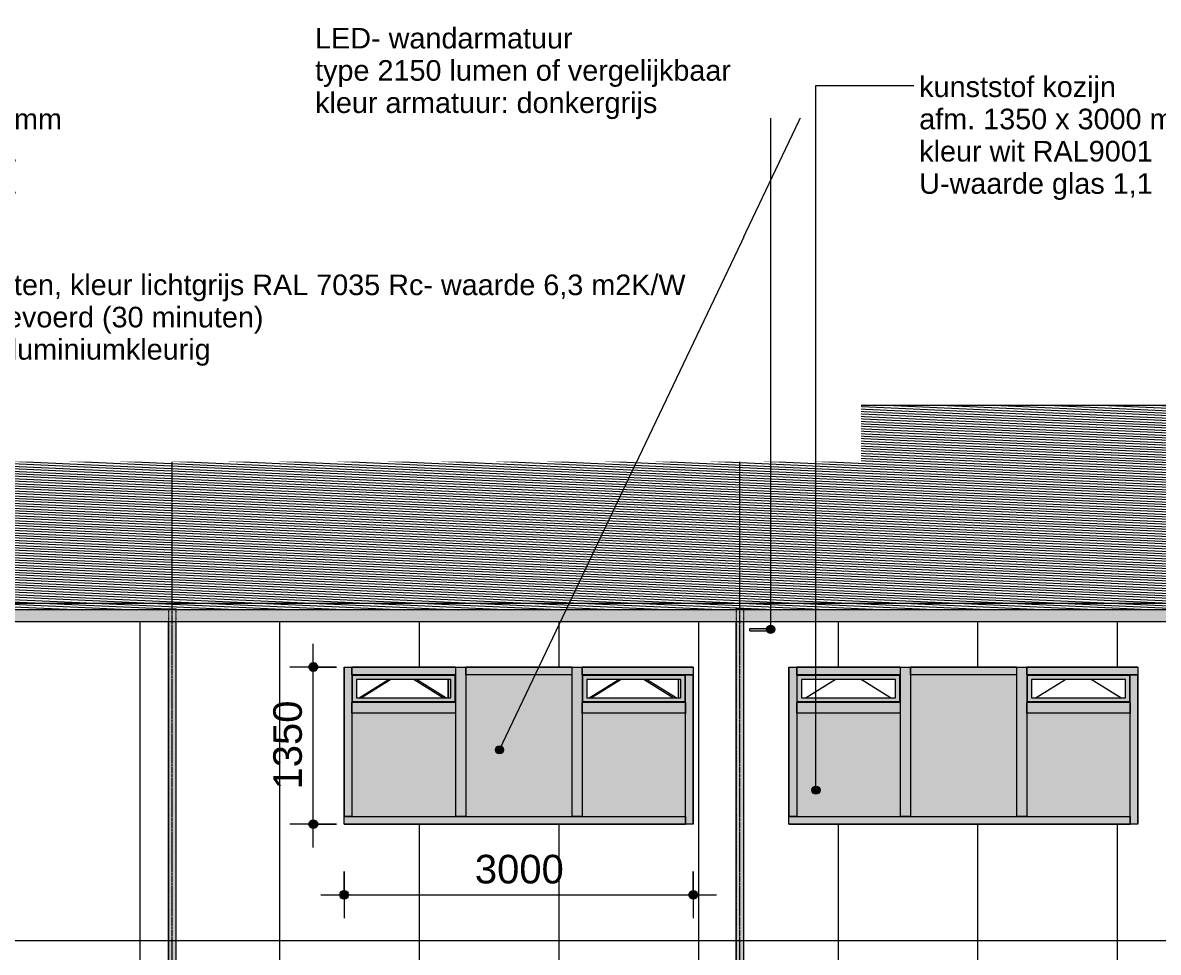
# Model space of a CAD drawing. Header units: millimetres. Extents: x 48682 to 485846, y -7071 to 11912.
# Drawn here: x 388020 to 397780, y 3900 to 11884 of the extents above; entities that cross this region are included whole.
import ezdxf

# ---------------------------------------------------------------- set-up
doc = ezdxf.new("R2010")
doc.units = ezdxf.units.MM
for name, pattern in [('Grid Line', [22.225, 12.7, -3.175, 3.175, -3.175]), ('Hidden', [4, 2, -2]), ('levels', [12, 10, -1, 0, -1])]:
    doc.linetypes.add(name, pattern=pattern)
for name, color, linetype, lineweight in [('A-ANNO-DIMS', 211, 'Continuous', 9), ('A-ANNO-DIMS-100', 211, 'Continuous', 9), ('A-DETL', 90, 'Continuous', 13), ('A-DOOR', 31, 'Continuous', 18), ('A-DOOR-GLAZ', 31, 'Continuous', 13), ('A-FLOR', 192, 'Continuous', 18), ('A-FLOR-LEVL', 51, 'Continuous', 9), ('A-FLOR-PATT', 8, 'Continuous', 18), ('A-GLAZ', 151, 'Continuous', 18), ('A-GLAZ-CWMG', 51, 'Continuous', 13), ('A-WALL-PATT', 111, 'Continuous', 13), ('E-LITE-EQPM', 33, 'Continuous', 13), ('G-ANNO-TEXT', 231, 'Continuous', 9), ('S-COLS', 52, 'Continuous', 18), ('S-COLS-HDLN', 52, 'Hidden', 9), ('S-GRID', 1, 'Continuous', 9)]:
    doc.layers.add(name, color=color, linetype=linetype, lineweight=lineweight)
doc.styles.add('Arial', font='arial.ttf', dxfattribs={"height": 177.035928})
doc.styles.add('Arial_1', font='arial.ttf', dxfattribs={"height": 245.883234})
doc.dimstyles.new('2_5mm', dxfattribs={"dimscale": 304.8, "dimtxt": 250, "dimasz": 0.918635, "dimexe": 0.656168, "dimexo": 0.0625, "dimgap": 0.082021, "dimtad": 1, "dimdec": 0, "dimzin": 0, "dimdsep": 46, "dimtxsty": 'Arial_1', "dimblk1": 'DOTSMALL', "dimblk2": 'DOTSMALL', "dimsah": 1, "dimcen": 0.09, "dimdle": 0.656168, "dimazin": 0, "dimtfac": 1, "dimtdec": 4, "dimtix": 1, "dimtmove": 0, "dimatfit": 3, "dimfxl": 0.656168, "dimfxlon": 1, "dimtvp": 1, "dimtolj": 1, "dimtzin": 0, "dimlwd": 13, "dimlwe": 13, "dimarcsym": 2})

# ---------------------------------------------------------------- blocks, each defined once
blk = doc.blocks.new('300_28_ISR_kolom_buis - ø70x3_6 2-8363247-rechtergebouw noordwestgevel_')
at = {"layer": 'S-COLS-HDLN', "linetype": 'Continuous', "lineweight": 18}
h = blk.add_hatch(color=256, dxfattribs=at)
h.paths.add_polyline_path([(-75998.3, 1000), (-75964.3, 1000), (-75964.3, 6740), (-75999.3, 6740), (-75999.3, 1000)], flags=0)
h.paths.add_polyline_path([(-75964.3, 6840), (-75964.3, 6850), (-75999.3, 6849.5), (-75998.1, 6847), (-75994.6, 6844.7), (-75981.8, 6841.3), (-75973.3, 6840.3)], flags=0)
h = blk.add_hatch(color=256, dxfattribs=at)
h.paths.add_polyline_path([(-75964.3, 1000), (-75929.3, 1000), (-75929.3, 6740), (-75964.3, 6740), (-75964.3, 1033.4)], flags=0)
h.paths.add_polyline_path([(-75964.3, 6840), (-75946.8, 6841.3), (-75934, 6844.7), (-75930.5, 6847), (-75929.3, 6850), (-75964.3, 6850)], flags=0)
at = {"layer": 'A-DETL', "lineweight": 18}
for p, q in [((-75999.3, 6850), (-75999.3, 6841.4)), ((-75999.3, 6850), (-75964.3, 6850)), ((-75964.3, 6850), (-75929.3, 6850)), ((-75929.3, 6841.4), (-75929.3, 6850)), ((-75999.3, 6740), (-75999.3, 1000)), ((-75929.3, 1000), (-75929.3, 6740))]:
    blk.add_line(p, q, dxfattribs=at)
at = {"layer": 'S-COLS', "linetype": 'Hidden', "lineweight": 9}
for p, q in [((-75995.7, 6850), (-75995.7, 1000)), ((-75932.9, 6850), (-75932.9, 1000))]:
    blk.add_line(p, q, dxfattribs=at)
blk = doc.blocks.new('32_DO_glas - 01-8509510-rechtergebouw noordwestgevel_')
at = {"layer": 'A-DOOR-GLAZ'}
blk.add_hatch(color=256, dxfattribs=at).paths.add_polyline_path([(-78372.6, 5067), (-77489.9, 5067), (-77489.9, 5955), (-78377.9, 5955), (-78377.9, 5067)], flags=0)
blk = doc.blocks.new('Rectangular Mullion - 32_rechts_67x100_vlak-8481124-rechtergebouw noordwestgevel_')
at = {"layer": 'A-GLAZ-CWMG'}
blk.add_hatch(color=256, dxfattribs=at).paths.add_polyline_path([(-79502.4, 6283), (-79467.9, 6283), (-79467.9, 6350), (-80355.9, 6350), (-80355.9, 6283), (-79577.7, 6283)], flags=0)
for p, q in [((-80355.9, 6283), (-80355.9, 6350)), ((-79467.9, 6350), (-80355.9, 6350)), ((-79467.9, 6350), (-79467.9, 6283)), ((-79467.9, 6283), (-80355.9, 6283))]:
    blk.add_line(p, q, dxfattribs=at)
blk = doc.blocks.new('Rectangular Mullion - 32_links_67x100_vlak-8481125-rechtergebouw noordwestgevel_')
at = {"layer": 'A-GLAZ-CWMG'}
blk.add_hatch(color=256, dxfattribs=at).paths.add_polyline_path([(-78422.9, 5000), (-77489.9, 5000), (-77489.9, 5067), (-78422.9, 5067)], flags=0)
for p, q in [((-78422.9, 5067), (-77489.9, 5067)), ((-78422.9, 5000), (-77489.9, 5000)), ((-77489.9, 5067), (-77489.9, 5000))]:
    blk.add_line(p, q, dxfattribs=at)
blk = doc.blocks.new('Rectangular Mullion - 32_rechts_67x100_vlak-8509514-rechtergebouw noordwestgevel_')
at = {"layer": 'A-GLAZ-CWMG'}
blk.add_hatch(color=256, dxfattribs=at).paths.add_polyline_path([(-80422.9, 5067), (-80355.9, 5067), (-80355.9, 6000), (-80422.9, 6000), (-80422.9, 5489.7)], flags=0)
for p, q in [((-80422.9, 6000), (-80422.9, 5067)), ((-80355.9, 6000), (-80355.9, 5067)), ((-80355.9, 5067), (-80422.9, 5067))]:
    blk.add_line(p, q, dxfattribs=at)
blk = doc.blocks.new('Rectangular Mullion - 32_links_67x100_vlak-8481179-rechtergebouw noordwestgevel_')
at = {"layer": 'A-GLAZ-CWMG'}
blk.add_hatch(color=256, dxfattribs=at).paths.add_polyline_path([(-77489.9, 6000), (-77422.9, 6000), (-77422.9, 6283), (-77489.9, 6283), (-77489.9, 6045)], flags=0)
for p, q in [((-77489.9, 6283), (-77422.9, 6283)), ((-77489.9, 6000), (-77489.9, 6283)), ((-77422.9, 6000), (-77422.9, 6283))]:
    blk.add_line(p, q, dxfattribs=at)
blk = doc.blocks.new('32_DO_glas - 01-8466179-rechtergebouw noordwestgevel_')
at = {"layer": 'A-DOOR-GLAZ'}
blk.add_hatch(color=256, dxfattribs=at).paths.add_polyline_path([(-79377.9, 5067), (-78467.9, 5067), (-78467.9, 6283), (-79377.9, 6283), (-79377.9, 5489.7)], flags=0)
blk = doc.blocks.new('Rectangular Mullion - 32_rechts_67x100_vlak-8481126-rechtergebouw noordwestgevel_')
at = {"layer": 'A-GLAZ-CWMG'}
blk.add_hatch(color=256, dxfattribs=at).paths.add_polyline_path([(-77468.9, 6283), (-77422.9, 6283), (-77422.9, 6350), (-78377.9, 6350), (-78377.9, 6283), (-77544.2, 6283)], flags=0)
for p, q in [((-78377.9, 6283), (-78377.9, 6350)), ((-77422.9, 6350), (-78377.9, 6350)), ((-77422.9, 6350), (-77422.9, 6283)), ((-77422.9, 6283), (-78377.9, 6283))]:
    blk.add_line(p, q, dxfattribs=at)
blk = doc.blocks.new('Rectangular Mullion - 32_links_67x100_vlak-8480892-rechtergebouw noordwestgevel_')
at = {"layer": 'A-GLAZ-CWMG'}
blk.add_hatch(color=256, dxfattribs=at).paths.add_polyline_path([(-79422.9, 5000), (-78422.9, 5000), (-78422.9, 5067), (-79422.9, 5067)], flags=0)
for p, q in [((-79422.9, 5067), (-78422.9, 5067)), ((-79422.9, 5000), (-78422.9, 5000))]:
    blk.add_line(p, q, dxfattribs=at)
blk = doc.blocks.new('Rectangular Mullion - 32_tussen_90x100-8249768-rechtergebouw noordwestgevel_')
at = {"layer": 'A-GLAZ-CWMG'}
blk.add_hatch(color=256, dxfattribs=at).paths.add_polyline_path([(-78377.9, 5067), (-78377.9, 6000), (-78467.9, 6000), (-78467.9, 5067)], flags=0)
for p, q in [((-78467.9, 6000), (-78467.9, 5067)), ((-78377.9, 6000), (-78377.9, 5067)), ((-78377.9, 5067), (-78467.9, 5067))]:
    blk.add_line(p, q, dxfattribs=at)
blk = doc.blocks.new('Rectangular Mullion - 32_rechts_67x100_vlak-8481127-rechtergebouw noordwestgevel_')
at = {"layer": 'A-GLAZ-CWMG'}
blk.add_hatch(color=256, dxfattribs=at).paths.add_polyline_path([(-79377.9, 6283), (-78467.9, 6283), (-78467.9, 6350), (-79377.9, 6350)], flags=0)
for p, q in [((-79377.9, 6283), (-79377.9, 6350)), ((-78467.9, 6350), (-79377.9, 6350)), ((-78467.9, 6350), (-78467.9, 6283)), ((-78467.9, 6283), (-79377.9, 6283))]:
    blk.add_line(p, q, dxfattribs=at)
blk = doc.blocks.new('Rectangular Mullion - 32_links_67x100_vlak-8480894-rechtergebouw noordwestgevel_')
at = {"layer": 'A-GLAZ-CWMG'}
blk.add_hatch(color=256, dxfattribs=at).paths.add_polyline_path([(-79577.7, 5000), (-79422.9, 5000), (-79422.9, 5067), (-80422.9, 5067), (-80422.9, 5000), (-80355.9, 5000)], flags=0)
for p, q in [((-80422.9, 5000), (-80422.9, 5067)), ((-80422.9, 5067), (-79422.9, 5067)), ((-80422.9, 5000), (-79422.9, 5000))]:
    blk.add_line(p, q, dxfattribs=at)
blk = doc.blocks.new('31_WI_RT62_BI_raam - BI_val-8481284-rechtergebouw noordwestgevel_')
at = {"layer": 'A-GLAZ'}
h = blk.add_hatch(color=256, dxfattribs=at)
h.paths.add_polyline_path([(-78071.4, 6045), (-77489.9, 6045), (-77489.9, 6283), (-78377.9, 6283), (-78377.9, 6045), (-78222, 6045)], flags=0)
h.paths.add_polyline_path([(-78071.4, 6050), (-78372.9, 6050), (-78372.6, 6278), (-77494.9, 6278), (-77494.9, 6050), (-77770.1, 6050)], flags=0)
h = blk.add_hatch(color=256, dxfattribs=at)
h.paths.add_polyline_path([(-78071.4, 6050), (-77494.9, 6050), (-77494.9, 6278), (-78372.9, 6278), (-78372.6, 6050), (-78222, 6050)], flags=0)
h.paths.add_polyline_path([(-78337.9, 6085), (-78337.9, 6243), (-77529.9, 6243), (-77529.9, 6085), (-78222, 6085)], flags=0)
for p, q in [((-78372.9, 6050), (-78372.9, 6278)), ((-77494.9, 6278), (-78372.9, 6278)), ((-77494.9, 6278), (-77494.9, 6050)), ((-78337.9, 6243), (-78337.9, 6085)), ((-77529.9, 6243), (-78337.9, 6243)), ((-77529.9, 6085), (-77529.9, 6243)), ((-78337.9, 6085), (-77529.9, 6085)), ((-77494.9, 6050), (-78372.9, 6050))]:
    blk.add_line(p, q, dxfattribs=at)
at = {"layer": 'A-GLAZ', "lineweight": 13}
for p, q in [((-78043, 6243), (-78296.7, 6085)), ((-77571, 6085), (-77824.7, 6243))]:
    blk.add_line(p, q, dxfattribs=at)
at = {"layer": 'A-GLAZ', "linetype": 'Hidden', "lineweight": 13}
for p, q in [((-78043, 6243), (-78296.7, 6085)), ((-77571, 6085), (-77824.7, 6243))]:
    blk.add_line(p, q, dxfattribs=at)
blk = doc.blocks.new('Rectangular Mullion - 32_rechts_67x100_vlak-8481204-rechtergebouw noordwestgevel_')
at = {"layer": 'A-GLAZ-CWMG'}
blk.add_hatch(color=256, dxfattribs=at).paths.add_polyline_path([(-80355.9, 6000), (-80355.9, 6350), (-80422.9, 6350), (-80422.9, 6000), (-80406.1, 6000)], flags=0)
for p, q in [((-80422.9, 6350), (-80355.9, 6350)), ((-80422.9, 6350), (-80422.9, 6000)), ((-80355.9, 6350), (-80355.9, 6000))]:
    blk.add_line(p, q, dxfattribs=at)
blk = doc.blocks.new('Rectangular Mullion - 32_links_67x100_vlak-8509530-rechtergebouw noordwestgevel_')
at = {"layer": 'A-GLAZ-CWMG'}
blk.add_hatch(color=256, dxfattribs=at).paths.add_polyline_path([(-77489.9, 5000), (-77422.9, 5000), (-77422.9, 6000), (-77489.9, 6000), (-77489.9, 5077.2)], flags=0)
for p, q in [((-77489.9, 5000), (-77489.9, 6000)), ((-77422.9, 5000), (-77422.9, 6000)), ((-77422.9, 5000), (-77489.9, 5000))]:
    blk.add_line(p, q, dxfattribs=at)
blk = doc.blocks.new('Rectangular Mullion - 32_tussen_90x100-8481085-rechtergebouw noordwestgevel_')
at = {"layer": 'A-GLAZ-CWMG'}
blk.add_hatch(color=256, dxfattribs=at).paths.add_polyline_path([(-77544.2, 5955), (-77489.9, 5955), (-77489.9, 6045), (-78377.9, 6045), (-78377.9, 5955), (-77619.5, 5955)], flags=0)
for p, q in [((-78377.9, 5955), (-78377.9, 6045)), ((-77489.9, 6045), (-78377.9, 6045)), ((-77489.9, 5955), (-78377.9, 5955)), ((-77489.9, 6045), (-77489.9, 5955))]:
    blk.add_line(p, q, dxfattribs=at)
blk = doc.blocks.new('Rectangular Mullion - 32_tussen_90x100-8481164-rechtergebouw noordwestgevel_')
at = {"layer": 'A-GLAZ-CWMG'}
blk.add_hatch(color=256, dxfattribs=at).paths.add_polyline_path([(-78467.9, 6000), (-78377.9, 6000), (-78377.9, 6350), (-78467.9, 6350), (-78467.9, 6045)], flags=0)
for p, q in [((-78467.9, 6350), (-78377.9, 6350)), ((-78467.9, 6350), (-78467.9, 6000)), ((-78377.9, 6350), (-78377.9, 6000))]:
    blk.add_line(p, q, dxfattribs=at)
blk = doc.blocks.new('Rectangular Mullion - 32_rechts_67x100_vlak-8509465-rechtergebouw noordwestgevel_')
at = {"layer": 'A-GLAZ-CWMG'}
blk.add_hatch(color=256, dxfattribs=at).paths.add_polyline_path([(-63837, 6283), (-63770.5, 6283), (-63770.5, 6350), (-64658.8, 6350), (-64658.8, 6283), (-63912.4, 6283)], flags=0)
for p, q in [((-64658.8, 6283), (-64658.8, 6350)), ((-63770.5, 6350), (-64658.8, 6350)), ((-63770.5, 6350), (-63770.5, 6283)), ((-63770.5, 6283), (-64658.8, 6283))]:
    blk.add_line(p, q, dxfattribs=at)
blk = doc.blocks.new('32_DO_glas - 01-8509523-rechtergebouw noordwestgevel_')
at = {"layer": 'A-DOOR-GLAZ'}
blk.add_hatch(color=256, dxfattribs=at).paths.add_polyline_path([(-63912.4, 5067), (-63770.5, 5067), (-63770.5, 5955), (-64658.8, 5955), (-64658.8, 5067)], flags=0)
blk = doc.blocks.new('Rectangular Mullion - 32_links_67x100_vlak-8509466-rechtergebouw noordwestgevel_')
at = {"layer": 'A-GLAZ-CWMG'}
blk.add_hatch(color=256, dxfattribs=at).paths.add_polyline_path([(-63912.4, 5000), (-63725.5, 5000), (-63725.5, 5067), (-64725.8, 5067), (-64725.8, 5000), (-64658.8, 5000)], flags=0)
for p, q in [((-64725.8, 5000), (-64725.8, 5067)), ((-64725.8, 5067), (-63725.5, 5067)), ((-64725.8, 5000), (-63725.5, 5000))]:
    blk.add_line(p, q, dxfattribs=at)
blk = doc.blocks.new('31_WI_RT62_BI_raam - BI_val-V34-rechtergebouw noordwestgevel_')
at = {"layer": 'A-GLAZ'}
h = blk.add_hatch(color=256, dxfattribs=at)
h.paths.add_polyline_path([(-83679.7, 6045), (-83289.5, 6045), (-83289.5, 6283), (-84177.8, 6283), (-84177.8, 6045), (-83719.9, 6045)], flags=0)
h.paths.add_polyline_path([(-83294.5, 6050), (-84172.8, 6050), (-84171.8, 6278), (-83294.5, 6278), (-83294.5, 6051.5)], flags=0)
h = blk.add_hatch(color=256, dxfattribs=at)
h.paths.add_polyline_path([(-83795.3, 6050), (-83294.5, 6050), (-83294.5, 6278), (-84172.8, 6278), (-84171.8, 6050), (-83870.6, 6050)], flags=0)
h.paths.add_polyline_path([(-84096.5, 6085), (-84137.8, 6085), (-84137.8, 6243), (-83329.5, 6243), (-83329.5, 6085), (-83945.9, 6085)], flags=0)
for p, q in [((-84172.8, 6050), (-84172.8, 6278)), ((-83294.5, 6278), (-84172.8, 6278)), ((-83294.5, 6278), (-83294.5, 6050)), ((-84137.8, 6243), (-84137.8, 6085)), ((-83329.5, 6243), (-84137.8, 6243)), ((-83329.5, 6085), (-83329.5, 6243)), ((-84137.8, 6085), (-83329.5, 6085)), ((-83294.5, 6050), (-84172.8, 6050))]:
    blk.add_line(p, q, dxfattribs=at)
at = {"layer": 'A-GLAZ', "lineweight": 13}
for p, q in [((-83842.9, 6243), (-84096.5, 6085.1)), ((-83370.7, 6085), (-83624.5, 6243))]:
    blk.add_line(p, q, dxfattribs=at)
at = {"layer": 'A-GLAZ', "linetype": 'Hidden', "lineweight": 13}
for p, q in [((-83842.9, 6243), (-84096.5, 6085.1)), ((-83370.7, 6085), (-83624.5, 6243))]:
    blk.add_line(p, q, dxfattribs=at)
blk = doc.blocks.new('Rectangular Mullion - 32_tussen_90x100-8509467-rechtergebouw noordwestgevel_')
at = {"layer": 'A-GLAZ-CWMG'}
blk.add_hatch(color=256, dxfattribs=at).paths.add_polyline_path([(-63837, 5955), (-63770.5, 5955), (-63770.5, 6045), (-64658.8, 6045), (-64658.8, 5955), (-63912.4, 5955)], flags=0)
for p, q in [((-64658.8, 5955), (-64658.8, 6045)), ((-63770.5, 6045), (-64658.8, 6045)), ((-63770.5, 5955), (-64658.8, 5955)), ((-63770.5, 6045), (-63770.5, 5955))]:
    blk.add_line(p, q, dxfattribs=at)
blk = doc.blocks.new('200_VAE_63_spotlamp - rond-8711555-rechtergebouw noordwestgevel_')
at = {"layer": 'E-LITE-EQPM'}
blk.add_hatch(color=256, dxfattribs=at).paths.add_polyline_path([(-61080.5, 6660.4), (-61080.5, 6680.4), (-61240.5, 6680.4), (-61240.5, 6660.4), (-61201.1, 6660.4)], flags=0)
for p, q in [((-61240.5, 6680.4), (-61080.5, 6680.4)), ((-61240.5, 6660.4), (-61240.5, 6680.4)), ((-61240.5, 6660.4), (-61080.5, 6660.4)), ((-61080.5, 6660.4), (-61080.5, 6680.4))]:
    blk.add_line(p, q, dxfattribs=at)
blk = doc.blocks.new('31_WI_RT62_BI_raam - BI_val-V37-rechtergebouw noordwestgevel_')
at = {"layer": 'A-GLAZ'}
for points in [[(-83348.3, 6085), (-83348.3, 6243), (-83350.3, 6243), (-83350.3, 6085)], [(-83343.4, 6085), (-83329.5, 6085), (-83329.5, 6243), (-83348.3, 6243), (-83348.1, 6085), (-83346.7, 6085)]]:
    blk.add_hatch(color=256, dxfattribs=at).paths.add_polyline_path(points, flags=0)
at = {"layer": 'A-GLAZ', "lineweight": 13}
for p, q in [((-84117.1, 6085), (-83863.5, 6243)), ((-83644.6, 6242.7), (-83391.5, 6085))]:
    blk.add_line(p, q, dxfattribs=at)
at = {"layer": 'A-GLAZ', "linetype": 'Hidden', "lineweight": 13}
for p, q in [((-84117.1, 6085), (-83863.5, 6243)), ((-83644.6, 6242.7), (-83391.5, 6085))]:
    blk.add_line(p, q, dxfattribs=at)
at = {"layer": 'A-GLAZ'}
for p, q in [((-83350.3, 6085), (-83350.3, 6243)), ((-83348.3, 6085), (-83348.3, 6243))]:
    blk.add_line(p, q, dxfattribs=at)
blk = doc.blocks.new('31_WI_RT62_BI_raam - BI_val-V38-rechtergebouw noordwestgevel_')
at = {"layer": 'A-GLAZ'}
for points in [[(-81370.3, 6085), (-81370.3, 6243), (-81372.3, 6243), (-81372.3, 6085)], [(-81362.8, 6085), (-81351.5, 6085), (-81351.5, 6243), (-81370.3, 6243), (-81370.1, 6085), (-81368.7, 6085)]]:
    blk.add_hatch(color=256, dxfattribs=at).paths.add_polyline_path(points, flags=0)
at = {"layer": 'A-GLAZ', "lineweight": 13}
for p, q in [((-82138.3, 6085.5), (-81885.5, 6243)), ((-81667.1, 6243), (-81413.5, 6085))]:
    blk.add_line(p, q, dxfattribs=at)
at = {"layer": 'A-GLAZ', "linetype": 'Hidden', "lineweight": 13}
for p, q in [((-82138.3, 6085.5), (-81885.5, 6243)), ((-81667.1, 6243), (-81413.5, 6085))]:
    blk.add_line(p, q, dxfattribs=at)
at = {"layer": 'A-GLAZ'}
for p, q in [((-81372.3, 6085), (-81372.3, 6243)), ((-81370.3, 6085), (-81370.3, 6243))]:
    blk.add_line(p, q, dxfattribs=at)
blk = doc.blocks.new('DIMBLOCK52-rechtergebouw noordwestgevel_')
at = {"layer": 'A-ANNO-DIMS-100', "lineweight": 25}
h = blk.add_hatch(color=256, dxfattribs=at)
edge = h.paths.add_edge_path(flags=0)
edge.add_arc((390783.1, 4393.1), 35, 0, 360)
h = blk.add_hatch(color=256, dxfattribs=at)
edge = h.paths.add_edge_path(flags=0)
edge.add_arc((393783.4, 4393.1), 35, 0, 360)
at = {"layer": 'A-ANNO-DIMS-100', "lineweight": 13}
for p, q in [((390783.1, 4593.1), (390783.1, 4193.1)), ((390783.1, 4393.1), (390783.1, 4593.1)), ((393783.4, 4593.1), (393783.4, 4193.1)), ((393783.4, 4393.1), (393783.4, 4593.1)), ((390583.1, 4393.1), (393983.4, 4393.1))]:
    blk.add_line(p, q, dxfattribs=at)
at = {"layer": 'A-ANNO-DIMS-100', "lineweight": 25}
for centre in [(390783.1, 4393.1), (393783.4, 4393.1)]:
    blk.add_circle(centre, 35, dxfattribs=at)
at = {"layer": 'A-ANNO-DIMS-100', "color": 0, "lineweight": 13, "insert": (391906.4, 4737.1), "char_height": 245.88, "width": 904.615, "attachment_point": 1, "line_spacing_factor": 0.938532, "style": 'Arial_1'}
blk.add_mtext('3000', dxfattribs=at)
blk = doc.blocks.new('_DotSmall')
at = {"color": 0, "linetype": 'ByBlock', "const_width": 0.5}
blk.add_lwpolyline([(-0.0625, 0, 1), (0.0625, 0, 1)], format="xyb", close=True, dxfattribs=at)
blk = doc.blocks.new('DIMBLOCK53-rechtergebouw noordwestgevel_')
at = {"layer": 'A-ANNO-DIMS-100', "lineweight": 25}
h = blk.add_hatch(color=256, dxfattribs=at)
edge = h.paths.add_edge_path(flags=0)
edge.add_arc((390517.3, 6350), 35, 0, 360)
h = blk.add_hatch(color=256, dxfattribs=at)
edge = h.paths.add_edge_path(flags=0)
edge.add_arc((390517.3, 5000), 35, 0, 360)
at = {"layer": 'A-ANNO-DIMS-100', "lineweight": 13}
for p, q in [((390517.3, 4800), (390517.3, 6550)), ((390717.3, 6350), (390317.3, 6350)), ((390517.3, 6350), (390717.3, 6350)), ((390717.3, 5000), (390317.3, 5000)), ((390517.3, 5000), (390717.3, 5000))]:
    blk.add_line(p, q, dxfattribs=at)
at = {"layer": 'A-ANNO-DIMS-100', "lineweight": 25}
for centre in [(390517.3, 6350), (390517.3, 5000)]:
    blk.add_circle(centre, 35, dxfattribs=at)
at = {"layer": 'A-ANNO-DIMS-100', "color": 0, "lineweight": 13, "insert": (390173.4, 5298.1), "char_height": 245.88, "width": 904.615, "attachment_point": 1, "rotation": 90, "line_spacing_factor": 0.938532, "style": 'Arial_1'}
blk.add_mtext('1350', dxfattribs=at)

msp = doc.modelspace()

# ---------------------------------------------------------------- hatches: boundary and pattern name
at = {"layer": 'A-FLOR'}
msp.add_hatch(color=256, dxfattribs=at).paths.add_polyline_path([(423768.3, 6740), (423882.5, 6740), (423882.5, 6840), (359475.5, 6840), (359475.5, 6740), (403941.9, 6740), (403941.9, 6800), (403944.9, 6800), (403944.9, 6740), (408819.3, 6740), (408819.3, 6800), (408827.1, 6800), (408827.1, 6740), (423667.5, 6740)], flags=0)
at = {"layer": 'A-FLOR-PATT', "lineweight": 9}
h = msp.add_hatch(dxfattribs=at)
h.set_pattern_fill('FP_17', color=256, style=0, pattern_type=2)
h.set_pattern_definition([(177.368, (-49848.81, 12343.432), (-13.8778386, -20.5614077), [])])
h.paths.add_polyline_path([(389304.1, 6840), (389286.6, 6841.3), (389273.8, 6844.7), (389270.3, 6847), (389269.1, 6850), (389339.1, 6849.5), (389337.9, 6847), (389334.4, 6844.7), (389321.6, 6841.3), (389313.2, 6840.3)], flags=0)
h.paths.add_polyline_path([(394183.9, 6840), (394166.4, 6841.3), (394153.6, 6844.7), (394150.1, 6847), (394148.9, 6850), (394218.9, 6849.5), (394217.7, 6847), (394214.2, 6844.7), (394201.4, 6841.3), (394192.9, 6840.3)], flags=0)
h.paths.add_polyline_path([(399063.7, 6840), (399046.2, 6841.3), (399033.3, 6844.7), (399029.8, 6847), (399028.7, 6850), (399098.7, 6849.5), (399097.5, 6847), (399094, 6844.7), (399081.2, 6841.3), (399065.4, 6840.1)], flags=0)
h.paths.add_polyline_path([(413703, 6840), (413685.5, 6841.3), (413672.7, 6844.7), (413669.2, 6847), (413668, 6850), (413738, 6849.5), (413736.8, 6847), (413733.3, 6844.7), (413720.5, 6841.3), (413712, 6840.3)], flags=0)
h.paths.add_polyline_path([(418582.7, 6840), (418565.2, 6841.3), (418552.4, 6844.7), (418548.9, 6847), (418547.7, 6850), (418617.7, 6849.5), (418616.5, 6847), (418613, 6844.7), (418600.2, 6841.3), (418591.8, 6840.3)], flags=0)
h.paths.add_polyline_path([(423462.5, 6840), (423445, 6841.3), (423432.2, 6844.7), (423428.7, 6847), (423427.5, 6850), (423497.5, 6849.5), (423496.3, 6847), (423492.8, 6844.7), (423480, 6841.3), (423467.1, 6840.2)], flags=0)
h.paths.add_polyline_path([(360025.5, 6840), (360008, 6841.3), (359995.2, 6844.7), (359991.7, 6847), (359990.5, 6850), (360060.5, 6849.5), (360059.3, 6847), (360052.7, 6843.6), (360043, 6841.3), (360034.6, 6840.3)], flags=0)
h.paths.add_polyline_path([(364905.3, 6840), (364887.8, 6841.3), (364875, 6844.7), (364871.5, 6847), (364870.3, 6850), (364940.3, 6849.5), (364939.1, 6847), (364935.6, 6844.7), (364922.8, 6841.3), (364914.3, 6840.3)], flags=0)
h.paths.add_polyline_path([(369785, 6840), (369767.5, 6841.3), (369754.7, 6844.7), (369751.2, 6847), (369750, 6850), (369820, 6849.5), (369818.8, 6847), (369815.4, 6844.7), (369802.5, 6841.3), (369794.1, 6840.3)], flags=0)
h.paths.add_polyline_path([(374664.8, 6840), (374647.3, 6841.3), (374634.5, 6844.7), (374631, 6847), (374629.8, 6850), (374699.8, 6849.5), (374698.6, 6847), (374695.1, 6844.7), (374682.3, 6841.3), (374673.9, 6840.3)], flags=0)
h.paths.add_polyline_path([(379544.6, 6840), (379527.1, 6841.3), (379514.3, 6844.7), (379510.8, 6847), (379509.6, 6850), (379579.6, 6849.5), (379578.4, 6847), (379574.9, 6844.7), (379562.1, 6841.3), (379553.6, 6840.3)], flags=0)
h.paths.add_polyline_path([(384424.3, 6840), (384406.8, 6841.3), (384394, 6844.7), (384390.5, 6847), (384389.3, 6850), (384459.3, 6849.5), (384458.2, 6847), (384454.4, 6844.7), (384441.8, 6841.3), (384433.4, 6840.3)], flags=0)
h.paths.add_polyline_path([(389268.1, 6840), (423882.5, 6840), (423882.5, 8600), (359475.5, 8600), (359475.5, 6840), (389123.9, 6840)], flags=0)
at = {"layer": 'A-WALL-PATT', "lineweight": 9}
h = msp.add_hatch(dxfattribs=at)
h.set_pattern_fill('FP_16', color=256, style=0, pattern_type=2)
h.set_pattern_definition([(90, (-51370.5, 0), (-1200, 7e-14), [])])
h.paths.add_polyline_path([(400298, 0), (400522.5, 0), (400522.5, 3600), (403522.5, 3600), (403522.5, 800), (403908.4, 800), (403908.4, 6740), (399098.7, 6740), (399098.7, 800), (399314.3, 800), (399314.3, 3030), (400298, 3030), (400298, 142.1)], flags=0)
h.paths.add_polyline_path([(420002.6, 0), (420041.3, 0), (420041.3, 3600), (423041.3, 3600), (423041.3, 800), (423427.5, 800), (423427.5, 6740), (418617.7, 6740), (418617.7, 800), (418821.3, 800), (418821.3, 3030), (419805, 3030), (419805, 0), (419852, 0)], flags=0)
h.paths.add_polyline_path([(368326.5, 0), (368568, 0), (368568, 3030), (369552, 3030), (369552, 800), (369750, 800), (369750, 6740), (364940.3, 6740), (364940.3, 800), (365326.5, 800), (365326.5, 3600), (368326.5, 3600), (368326.5, 30)], flags=0)
h.paths.add_polyline_path([(390762.7, 0), (390762.7, 3600), (393762.7, 3600), (393762.7, 800), (394148.9, 800), (394148.9, 6740), (389339.1, 6740), (389339.1, 800), (389548.5, 800), (389548.5, 3030), (390532.2, 3030), (390532.2, 0), (390747.7, 0)], flags=0)
h.paths.add_polyline_path([(417370.7, 0), (417370.7, 3030), (418354.7, 3030), (418354.7, 800), (418547.7, 800), (418547.7, 6740), (413738, 6740), (413738, 800), (414124.2, 800), (414124.2, 3600), (417124.2, 3600), (417124.2, 0), (417140.7, 0)], flags=0)
h.paths.add_polyline_path([(410281.7, 0), (410281.7, 3600), (413281.7, 3600), (413281.7, 800), (413668, 800), (413668, 6740), (408858.2, 6740), (408858.2, 800), (409073.8, 800), (409073.8, 3030), (410057.5, 3030), (410057.5, 0), (410266.7, 0)], flags=0)
h.paths.add_polyline_path([(397606.7, 0), (397846.7, 0), (397846.7, 3030), (398830.7, 3030), (398830.7, 800), (399028.7, 800), (399028.7, 6740), (394218.9, 6740), (394218.9, 800), (394605.1, 800), (394605.1, 3600), (397605.1, 3600), (397605.1, 800), (397606.7, 800), (397606.7, 30)], flags=0)
h.paths.add_polyline_path([(388087.1, 0), (388087.1, 3030), (389071.1, 3030), (389071.1, 800), (389269.1, 800), (389269.1, 6740), (384459.3, 6740), (384459.3, 800), (384845.6, 800), (384845.6, 3600), (387845.6, 3600), (387845.6, 0), (387918.9, 0)], flags=0)
h.paths.add_polyline_path([(371242, 0), (371242, 3600), (374242, 3600), (374242, 800), (374629.8, 800), (374629.8, 6740), (369820, 6740), (369820, 800), (370035.7, 800), (370035.7, 3030), (371019.3, 3030), (371019.3, 0), (371227, 0)], flags=0)
h.paths.add_polyline_path([(363461.7, 0), (363688.3, 0), (363688.3, 3030), (364672.3, 3030), (364672.3, 800), (364870.3, 800), (364870.3, 6740), (360060.5, 6740), (360060.5, 800), (360446.7, 800), (360446.7, 3600), (363446.7, 3600), (363446.7, 0)], flags=0)
h.paths.add_polyline_path([(381003.1, 0), (381003.1, 3600), (384003.1, 3600), (384003.1, 800), (384389.3, 800), (384389.3, 6740), (379579.6, 6740), (379579.6, 800), (379795.2, 800), (379795.2, 3030), (380778.9, 3030), (380778.9, 0), (380990, 0)], flags=0)
h.paths.add_polyline_path([(407379.6, 0), (407606.2, 0), (407606.2, 3030), (408590.2, 3030), (408590.2, 800), (408788.2, 800), (408788.2, 6740), (403978.4, 6740), (403978.4, 800), (404364.6, 800), (404364.6, 3600), (407364.6, 3600), (407364.6, 0)], flags=0)
h.paths.add_polyline_path([(378327.6, 0), (378327.6, 3030), (379311.6, 3030), (379311.6, 800), (379509.6, 800), (379509.6, 6740), (374699.8, 6740), (374699.8, 800), (375087.6, 800), (375087.6, 3600), (378087.6, 3600), (378087.6, 0), (378278.7, 0)], flags=0)
h.paths.add_polyline_path([(359990.5, 800), (359990.5, 6740), (359850.5, 6740), (359850.5, 800), (359977.4, 800)], flags=0)
h.paths.add_polyline_path([(423497.5, 800), (423667.5, 800), (423667.5, 6740), (423497.5, 6740), (423497.5, 884.8)], flags=0)
h.paths.add_polyline_path([(397605.1, 5000), (394605.1, 5000), (394605.1, 6350), (397605.1, 6350), (397605.1, 5489.7)], flags=0)
h.paths.add_polyline_path([(387015.1, 5000), (384845.6, 5000), (384845.6, 6350), (387845.6, 6350), (387845.6, 5000)], flags=0)
h.paths.add_polyline_path([(368326.5, 5000), (365326.5, 5000), (365326.5, 6350), (368326.5, 6350), (368326.5, 5489.7)], flags=0)
h.paths.add_polyline_path([(391835.2, 5000), (390783.1, 5000), (390783.1, 6350), (393783.4, 6350), (393783.4, 5000), (393040.2, 5000)], flags=0)
h.paths.add_polyline_path([(405090.5, 5000), (404364.6, 5000), (404364.6, 6350), (407364.6, 6350), (407364.6, 5000), (406295.5, 5000)], flags=0)
h.paths.add_polyline_path([(400542.7, 5000), (400542.7, 6350), (403543, 6350), (403543, 5000), (401475.4, 5000)], flags=0)
h.paths.add_polyline_path([(415935.7, 5000), (414124.2, 5000), (414124.2, 6350), (417124.2, 6350), (417124.2, 5000)], flags=0)
h.paths.add_polyline_path([(420755.8, 5000), (420061.7, 5000), (420061.7, 6350), (423062, 6350), (423062, 5000), (421960.8, 5000)], flags=0)
h.paths.add_polyline_path([(413302.5, 5000), (410302.2, 5000), (410302.2, 6350), (413302.5, 6350), (413302.5, 5489.7)], flags=0)
h.paths.add_polyline_path([(376169.9, 5000), (375086, 5000), (375086, 6350), (378086, 6350), (378086, 5000), (377374.9, 5000)], flags=0)
h.paths.add_polyline_path([(384023.9, 5000), (381023.6, 5000), (381023.6, 6350), (384023.9, 6350), (384023.9, 5489.7)], flags=0)
h.paths.add_polyline_path([(361709.6, 5000), (360446.7, 5000), (360446.7, 6350), (363446.7, 6350), (363446.7, 5000), (362914.6, 5000)], flags=0)
h.paths.add_polyline_path([(371349.8, 5000), (371264, 5000), (371264, 6350), (374264.3, 6350), (374264.3, 5000), (372554.8, 5000)], flags=0)
h.paths.add_polyline_path([(413947.5, 6660.4), (413787.5, 6660.4), (413787.5, 6680.4), (413947.5, 6680.4), (413947.5, 6678.1)], flags=0)
h.paths.add_polyline_path([(404188, 6660.4), (404028, 6660.4), (404028, 6680.4), (404188, 6680.4), (404188, 6678.1)], flags=0)
h.paths.add_polyline_path([(394283.4, 6660.4), (394268.4, 6660.4), (394268.4, 6680.4), (394428.4, 6680.4), (394428.4, 6660.4), (394413.4, 6660.4)], flags=0)
h.paths.add_polyline_path([(384523.9, 6660.4), (384508.9, 6660.4), (384508.9, 6680.4), (384668.9, 6680.4), (384668.9, 6660.4), (384605.1, 6660.4)], flags=0)
h.paths.add_polyline_path([(374909.3, 6660.4), (374749.3, 6660.4), (374749.3, 6680.4), (374909.3, 6680.4), (374909.3, 6678.1)], flags=0)
h.paths.add_polyline_path([(365023.4, 6660.4), (364989.8, 6660.4), (364989.8, 6680.4), (365149.8, 6680.1), (365149.8, 6660.4), (365134.8, 6660.4)], flags=0)
at = {"layer": 'G-ANNO-TEXT'}
h = msp.add_hatch(color=250, dxfattribs=at)
edge = h.paths.add_edge_path(flags=0)
edge.add_arc((394448.7, 6673.7), 35, 0, 360)
h = msp.add_hatch(color=250, dxfattribs=at)
edge = h.paths.add_edge_path(flags=0)
edge.add_arc((392117.6, 5638.9), 35, 0, 360)
h = msp.add_hatch(color=250, dxfattribs=at)
edge = h.paths.add_edge_path(flags=0)
edge.add_arc((394838, 5292.1), 35, 0, 360)

# ---------------------------------------------------------------- linework, layer by layer
at = {"layer": 'A-DETL', "lineweight": 18}
for p, q in [((359475.5, 8600), (423882.5, 8600)), ((359475.5, 6740), (403941.9, 6740)), ((390783.1, 5000), (390783.1, 6350)), ((390783.1, 6350), (393783.4, 6350)), ((393783.4, 6350), (393783.4, 5000)), ((394605.1, 5000), (394605.1, 6350)), ((394605.1, 6350), (397605.1, 6350)), ((397605.1, 6350), (397605.1, 5000)), ((393783.4, 5000), (390783.1, 5000)), ((397605.1, 5000), (394605.1, 5000))]:
    msp.add_line(p, q, dxfattribs=at)
at = {"layer": 'A-FLOR'}
msp.add_line((423882.5, 6840), (359475.5, 6840), dxfattribs=at)
at = {"layer": 'A-FLOR-LEVL', "linetype": 'levels'}
for p, q in [((359006.7, 8600), (438284.7, 8600)), ((359006.7, 6900), (438284.7, 6900)), ((359006.7, 4000), (438284.7, 4000))]:
    msp.add_line(p, q, dxfattribs=at)
at = {"layer": 'G-ANNO-TEXT', "color": 250}
for p, q in [((394838, 11344.2), (395725.2, 11344.2)), ((394838, 11344.2), (395725.2, 11344.2)), ((394077.3, 11211.7), (393449.1, 11211.7)), ((394448.7, 11211.7), (394077.3, 11211.7))]:
    msp.add_line(p, q, dxfattribs=at)
for centre in [(394448.7, 6673.7), (392117.6, 5638.9), (394838, 5292.1)]:
    msp.add_circle(centre, 35, dxfattribs=at)
at = {"layer": 'S-GRID', "lineweight": 18}
for p, q in [((389304.1, 8285.9), (389304.1, 8685.9)), ((394183.9, 8285.9), (394183.9, 8685.9))]:
    msp.add_line(p, q, dxfattribs=at)
at = {"layer": 'S-GRID', "linetype": 'Grid Line', "lineweight": 18}
for p, q in [((389304.1, -2611.2), (389304.1, 8285.9)), ((394183.9, -2611.2), (394183.9, 8285.9))]:
    msp.add_line(p, q, dxfattribs=at)

# ---------------------------------------------------------------- block references
at = {"layer": 'A-DOOR'}
for name, p in [('32_DO_glas - 01-8466179-rechtergebouw noordwestgevel_', (471206.3, 0)), ('32_DO_glas - 01-8466179-rechtergebouw noordwestgevel_', (475028, 0)), ('32_DO_glas - 01-8509523-rechtergebouw noordwestgevel_', (455508.9, 0)), ('32_DO_glas - 01-8509510-rechtergebouw noordwestgevel_', (471206.3, 0)), ('32_DO_glas - 01-8509510-rechtergebouw noordwestgevel_', (473050, 0)), ('32_DO_glas - 01-8509510-rechtergebouw noordwestgevel_', (475028, 0))]:
    msp.add_blockref(name, p, dxfattribs=at)
at = {"layer": 'A-GLAZ'}
for name, p in [('31_WI_RT62_BI_raam - BI_val-V34-rechtergebouw noordwestgevel_', (475028, 0)), ('31_WI_RT62_BI_raam - BI_val-8481284-rechtergebouw noordwestgevel_', (471206.3, 0)), ('31_WI_RT62_BI_raam - BI_val-8481284-rechtergebouw noordwestgevel_', (473050, 0)), ('31_WI_RT62_BI_raam - BI_val-8481284-rechtergebouw noordwestgevel_', (475028, 0)), ('31_WI_RT62_BI_raam - BI_val-V37-rechtergebouw noordwestgevel_', (475028, 0)), ('31_WI_RT62_BI_raam - BI_val-V38-rechtergebouw noordwestgevel_', (475028, 0))]:
    msp.add_blockref(name, p, dxfattribs=at)
at = {"layer": 'A-GLAZ-CWMG'}
for name, p in [('Rectangular Mullion - 32_rechts_67x100_vlak-8481204-rechtergebouw noordwestgevel_', (471206, 0)), ('Rectangular Mullion - 32_rechts_67x100_vlak-8509465-rechtergebouw noordwestgevel_', (455508.9, 0)), ('Rectangular Mullion - 32_tussen_90x100-8481164-rechtergebouw noordwestgevel_', (470206.3, 0)), ('Rectangular Mullion - 32_rechts_67x100_vlak-8481127-rechtergebouw noordwestgevel_', (471206.3, 0)), ('Rectangular Mullion - 32_tussen_90x100-8481164-rechtergebouw noordwestgevel_', (471206.3, 0)), ('Rectangular Mullion - 32_rechts_67x100_vlak-8481126-rechtergebouw noordwestgevel_', (471206.3, 0)), ('Rectangular Mullion - 32_rechts_67x100_vlak-8481204-rechtergebouw noordwestgevel_', (475028, 0)), ('Rectangular Mullion - 32_rechts_67x100_vlak-8481124-rechtergebouw noordwestgevel_', (475028, 0)), ('Rectangular Mullion - 32_tussen_90x100-8481164-rechtergebouw noordwestgevel_', (474028, 0)), ('Rectangular Mullion - 32_rechts_67x100_vlak-8481127-rechtergebouw noordwestgevel_', (475028, 0)), ('Rectangular Mullion - 32_tussen_90x100-8481164-rechtergebouw noordwestgevel_', (475028, 0)), ('Rectangular Mullion - 32_rechts_67x100_vlak-8481126-rechtergebouw noordwestgevel_', (475028, 0)), ('Rectangular Mullion - 32_links_67x100_vlak-8481179-rechtergebouw noordwestgevel_', (471206.3, 0)), ('Rectangular Mullion - 32_links_67x100_vlak-8481179-rechtergebouw noordwestgevel_', (475028, 0)), ('Rectangular Mullion - 32_rechts_67x100_vlak-8509514-rechtergebouw noordwestgevel_', (471206, 0)), ('Rectangular Mullion - 32_tussen_90x100-8509467-rechtergebouw noordwestgevel_', (455508.9, 0)), ('Rectangular Mullion - 32_tussen_90x100-8249768-rechtergebouw noordwestgevel_', (470206.3, 0)), ('Rectangular Mullion - 32_tussen_90x100-8249768-rechtergebouw noordwestgevel_', (471206.3, 0)), ('Rectangular Mullion - 32_tussen_90x100-8481085-rechtergebouw noordwestgevel_', (471206.3, 0)), ('Rectangular Mullion - 32_links_67x100_vlak-8509530-rechtergebouw noordwestgevel_', (471206.3, 0)), ('Rectangular Mullion - 32_rechts_67x100_vlak-8509514-rechtergebouw noordwestgevel_', (475028, 0)), ('Rectangular Mullion - 32_tussen_90x100-8481085-rechtergebouw noordwestgevel_', (473050, 0)), ('Rectangular Mullion - 32_tussen_90x100-8249768-rechtergebouw noordwestgevel_', (474028, 0)), ('Rectangular Mullion - 32_tussen_90x100-8249768-rechtergebouw noordwestgevel_', (475028, 0)), ('Rectangular Mullion - 32_tussen_90x100-8481085-rechtergebouw noordwestgevel_', (475028, 0)), ('Rectangular Mullion - 32_links_67x100_vlak-8509530-rechtergebouw noordwestgevel_', (475028, 0)), ('Rectangular Mullion - 32_links_67x100_vlak-8509466-rechtergebouw noordwestgevel_', (455508.9, 0)), ('Rectangular Mullion - 32_links_67x100_vlak-8480892-rechtergebouw noordwestgevel_', (471206.3, 0)), ('Rectangular Mullion - 32_links_67x100_vlak-8481125-rechtergebouw noordwestgevel_', (471206.3, 0)), ('Rectangular Mullion - 32_links_67x100_vlak-8480894-rechtergebouw noordwestgevel_', (475028, 0)), ('Rectangular Mullion - 32_links_67x100_vlak-8480892-rechtergebouw noordwestgevel_', (475028, 0)), ('Rectangular Mullion - 32_links_67x100_vlak-8481125-rechtergebouw noordwestgevel_', (475028, 0))]:
    msp.add_blockref(name, p, dxfattribs=at)
at = {"layer": 'E-LITE-EQPM'}
msp.add_blockref('200_VAE_63_spotlamp - rond-8711555-rechtergebouw noordwestgevel_', (455508.9, 0), dxfattribs=at)
at = {"layer": 'S-COLS'}
for p in [(465268.4, 0), (470148.2, 0)]:
    msp.add_blockref('300_28_ISR_kolom_buis - ø70x3_6 2-8363247-rechtergebouw noordwestgevel_', p, dxfattribs=at)

# ---------------------------------------------------------------- texts
at = {"layer": 'G-ANNO-TEXT', "color": 7, "insert": (385965.7, 11423), "char_height": 177.036, "width": 2848.928, "attachment_point": 1, "line_spacing_factor": 0.938532, "style": 'Arial', "bg_fill": 3, "box_fill_scale": 1.25, "bg_fill_color": 0, "bg_fill_transparency": 0}
msp.add_mtext('kunststof kozijn\\Pafm. 1350 x 3000 mm\\Pkleur wit RAL9001\\PU-waarde glas 1,1\\P', dxfattribs=at)

# ---------------------------------------------------------------- dimensions: what is measured, and where the dimension line sits
at = {"layer": 'A-ANNO-DIMS', "lineweight": 13}
dim = msp.add_linear_dim(base=(390517.3, 6350), p1=(390717.3, 5000), p2=(390717.3, 6350), angle=90, dimstyle='2_5mm', override={"dimpost": '<>', "dimfxl": 1350}, dxfattribs=at)
dim.commit()
dim.dimension.update_dxf_attribs({"geometry": 'DIMBLOCK53-rechtergebouw noordwestgevel_', "text_midpoint": (390366.7, 5675)})
dim = msp.add_linear_dim(base=(393783.4, 4393.1), p1=(390783.1, 4593.1), p2=(393783.4, 4593.1), dimstyle='2_5mm', override={"dimpost": '<>', "dimfxl": 3000.3}, dxfattribs=at)
dim.commit()
dim.dimension.update_dxf_attribs({"geometry": 'DIMBLOCK52-rechtergebouw noordwestgevel_', "text_midpoint": (392283.3, 4543.7)})

# ---------------------------------------------------------------- next in the draw order: texts
at = {"layer": 'G-ANNO-TEXT', "color": 7, "char_height": 177.036, "attachment_point": 1, "line_spacing_factor": 0.938532, "style": 'Arial', "bg_fill": 3, "box_fill_scale": 1.25, "bg_fill_color": 0, "bg_fill_transparency": 0}
for s, insert, width in [('kunststof kozijn\\Pafm. 1350 x 3000 mm\\Pkleur wit RAL9001\\PU-waarde glas 1,1\\P', (395725.2, 11423), 2848.928), ('DAKOPBOUW\\P- sandwich dakplaten, kleur lichtgrijs RAL 7035 Rc- waarde 6,3 m2K/W\\Pbrandwerend uitgevoerd (30 minuten)\\Pgoot aluminium, aluminiumkleurig\\P\\P\\P\\P', (385965.7, 9998.5), 9214.197)]:
    msp.add_mtext(s, dxfattribs=dict(at, insert=insert, width=width))

# ---------------------------------------------------------------- next in the draw order: linework, layer by layer
at = {"layer": 'G-ANNO-TEXT', "color": 250}
for p, q in [((392117.6, 5638.9), (394838, 11344.2)), ((394838, 5292.1), (394838, 11344.2)), ((394448.7, 6673.7), (394448.7, 11211.7))]:
    msp.add_line(p, q, dxfattribs=at)

# ---------------------------------------------------------------- next in the draw order: texts
at = {"layer": 'G-ANNO-TEXT', "color": 7, "insert": (390533.2, 11840.1), "char_height": 177.036, "width": 4252.873, "attachment_point": 1, "line_spacing_factor": 0.938532, "style": 'Arial', "bg_fill": 3, "box_fill_scale": 1.25, "bg_fill_color": 0, "bg_fill_transparency": 0}
msp.add_mtext('LED- wandarmatuur\\Ptype 2150 lumen of vergelijkbaar\\Pkleur armatuur: donkergrijs', dxfattribs=at)

doc.saveas('drawing.dxf')
